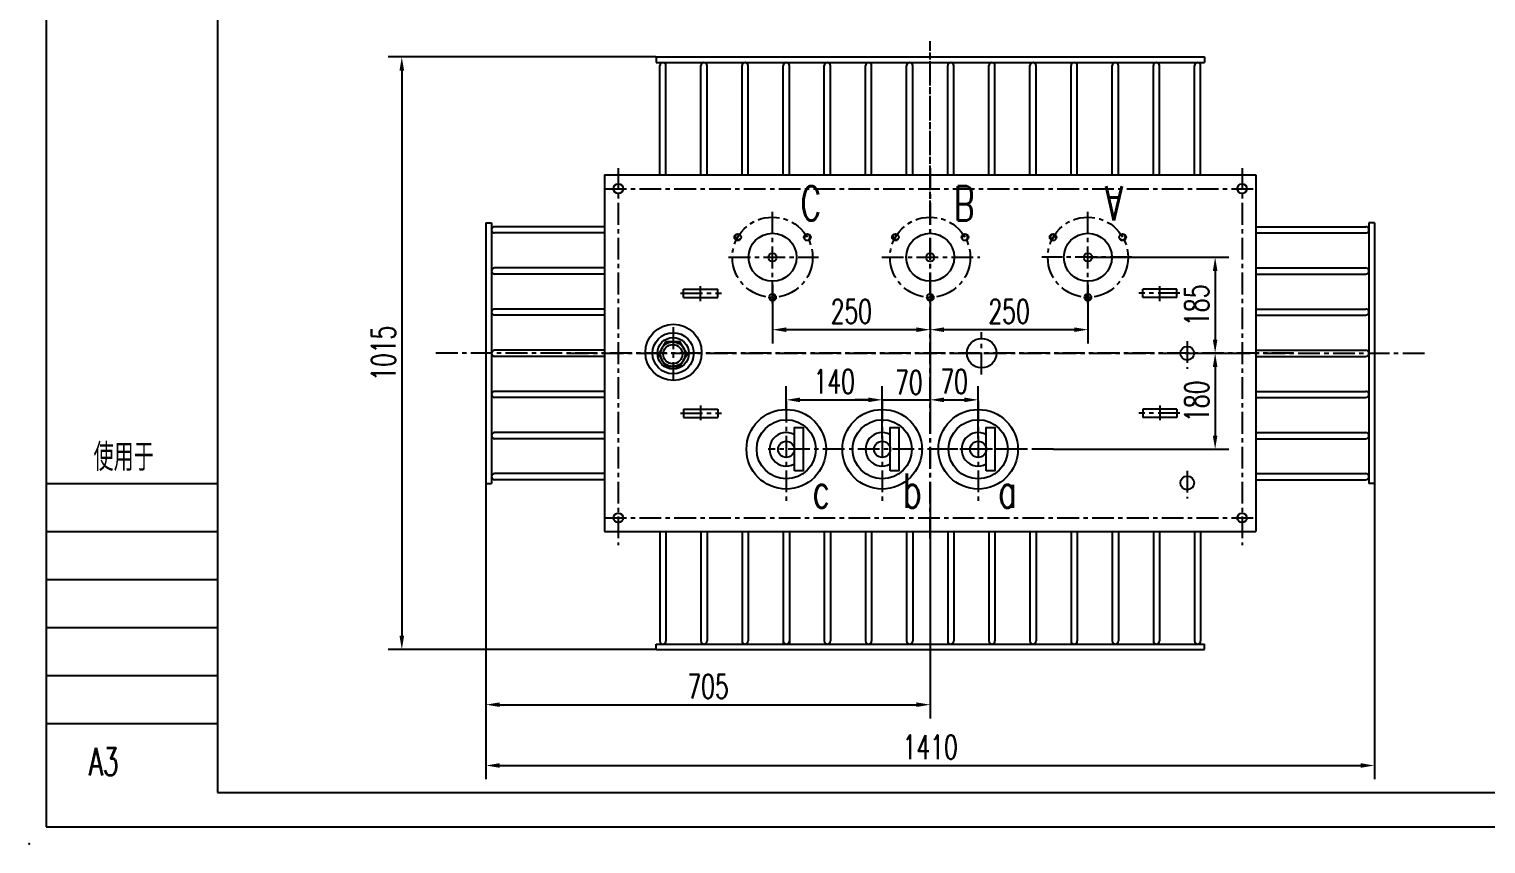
# Model space of a CAD drawing. Extents: x 53849 to 54274, y -7793 to -7491.
# Drawn here: x 53848.7 to 54061.2, y -7793.5 to -7674.7 of the extents above; entities that cross this region are included whole.
import ezdxf

# ---------------------------------------------------------------- set-up
doc = ezdxf.new("R2010")
doc.units = 0
doc.header["$LTSCALE"] = 0.1
doc.linetypes.add('CENTER', pattern=[50.8, 31.75, -6.35, 6.35, -6.35])
doc.layers.get('0').update_dxf_attribs({"linetype": 'CONTINUOUS'})
doc.layers.get('DEFPOINTS').update_dxf_attribs({"linetype": 'CONTINUOUS'})
for name, color, linetype in [('1', 1, 'CENTER'), ('2', 3, 'CONTINUOUS'), ('5', 7, 'CONTINUOUS')]:
    doc.layers.add(name, color=color, linetype=linetype)
doc.styles.get("Standard").update_dxf_attribs({"font": 'romans.shx', "width": 0.67, "bigfont": 'intecad.shx'})
doc.dimstyles.get("Standard").update_dxf_attribs({"dimtxt": 3.5, "dimasz": 2.5, "dimexe": 1, "dimexo": 0.2, "dimgap": 0.9, "dimtad": 1, "dimdec": 0, "dimzin": 0, "dimdsep": 46, "dimtxsty": 'Standard', "dimcen": 0, "dimadec": 0, "dimazin": 0, "dimtfac": 1, "dimtdec": 0, "dimtmove": 0, "dimatfit": 3, "dimfxl": 0, "dimtolj": 1, "dimtzin": 0, "dimarcsym": 0})

# ---------------------------------------------------------------- blocks, each defined once
blk = doc.blocks.new('*D908')
at = {"layer": '2', "lineweight": -2, "transparency": 16777216}
for p, q in [((53915.33, -7740.94), (53915.33, -7784.05)), ((54044.93, -7740.94), (54044.93, -7784.05)), ((53917.33, -7782.05), (54042.93, -7782.05))]:
    blk.add_line(p, q, dxfattribs=at)
at = {"layer": '2', "transparency": 16777216}
for points in [[(53917.33, -7781.71), (53917.33, -7782.38), (53915.33, -7782.05)], [(54042.93, -7781.71), (54042.93, -7782.38), (54044.93, -7782.05)]]:
    blk.add_solid(points, dxfattribs=at)
at = {"layer": 'DEFPOINTS', "color": 0, "transparency": 16777216}
for p in [(53915.33, -7740.94), (54044.93, -7740.94), (54044.93, -7782.05)]:
    blk.add_point(p, dxfattribs=at)
at = {"layer": '2', "transparency": 16777216, "insert": (53980.13, -7779.37), "char_height": 3.5, "attachment_point": 5}
blk.add_mtext('\\A1;1410', dxfattribs=at)
blk = doc.blocks.new('*D909')
at = {"layer": '2', "lineweight": -2, "transparency": 16777216}
for p, q in [((53915.33, -7740.94), (53915.33, -7775.18)), ((53980.13, -7743.44), (53980.13, -7775.18)), ((53917.33, -7773.18), (53978.13, -7773.18))]:
    blk.add_line(p, q, dxfattribs=at)
at = {"layer": '2', "transparency": 16777216}
for points in [[(53917.33, -7772.85), (53917.33, -7773.51), (53915.33, -7773.18)], [(53978.13, -7772.85), (53978.13, -7773.51), (53980.13, -7773.18)]]:
    blk.add_solid(points, dxfattribs=at)
at = {"layer": 'DEFPOINTS', "color": 0, "transparency": 16777216}
for p in [(53915.33, -7740.94), (53980.13, -7743.44), (53980.13, -7773.18)]:
    blk.add_point(p, dxfattribs=at)
at = {"layer": '2', "transparency": 16777216, "insert": (53947.73, -7770.51), "char_height": 3.5, "attachment_point": 5}
blk.add_mtext('\\A1;705', dxfattribs=at)
blk = doc.blocks.new('*D910')
at = {"layer": '2', "lineweight": -2, "transparency": 16777216}
for p, q in [((53959.13, -7730.04), (53959.13, -7726.73)), ((53973.13, -7734.36), (53973.13, -7726.73)), ((53961.13, -7728.73), (53971.13, -7728.73))]:
    blk.add_line(p, q, dxfattribs=at)
at = {"layer": '2', "transparency": 16777216}
for points in [[(53961.13, -7728.4), (53961.13, -7729.07), (53959.13, -7728.73)], [(53971.13, -7728.4), (53971.13, -7729.07), (53973.13, -7728.73)]]:
    blk.add_solid(points, dxfattribs=at)
at = {"layer": 'DEFPOINTS', "color": 0, "transparency": 16777216}
for p in [(53959.13, -7730.04), (53973.13, -7728.73), (53973.13, -7734.36)]:
    blk.add_point(p, dxfattribs=at)
at = {"layer": '2', "transparency": 16777216, "insert": (53966.13, -7726.06), "char_height": 3.5, "attachment_point": 5}
blk.add_mtext('\\A1;140', dxfattribs=at)
blk = doc.blocks.new('*D911')
at = {"layer": '2', "lineweight": -2, "transparency": 16777216}
for p, q in [((53980.13, -7720.36), (53980.13, -7730.73)), ((53973.13, -7734.36), (53973.13, -7726.73)), ((53971.13, -7728.73), (53969.13, -7728.73)), ((53973.13, -7728.73), (53980.13, -7728.73)), ((53982.13, -7728.73), (53984.13, -7728.73))]:
    blk.add_line(p, q, dxfattribs=at)
at = {"layer": '2', "transparency": 16777216}
for points in [[(53971.13, -7728.4), (53971.13, -7729.07), (53973.13, -7728.73)], [(53982.13, -7728.4), (53982.13, -7729.07), (53980.13, -7728.73)]]:
    blk.add_solid(points, dxfattribs=at)
at = {"layer": 'DEFPOINTS', "color": 0, "transparency": 16777216}
for p in [(53980.13, -7720.36), (53980.13, -7728.73), (53973.13, -7734.36)]:
    blk.add_point(p, dxfattribs=at)
at = {"layer": '2', "transparency": 16777216, "insert": (53977.03, -7726.2), "char_height": 3.5, "attachment_point": 5}
blk.add_mtext('\\A1;70', dxfattribs=at)
blk = doc.blocks.new('*D912')
at = {"layer": '2', "lineweight": -2, "transparency": 16777216}
for p, q in [((53980.13, -7720.36), (53980.13, -7730.73)), ((53987.13, -7734.36), (53987.13, -7726.73)), ((53982.13, -7728.73), (53985.13, -7728.73))]:
    blk.add_line(p, q, dxfattribs=at)
at = {"layer": '2', "transparency": 16777216}
for points in [[(53982.13, -7728.4), (53982.13, -7729.07), (53980.13, -7728.73)], [(53985.13, -7728.4), (53985.13, -7729.07), (53987.13, -7728.73)]]:
    blk.add_solid(points, dxfattribs=at)
at = {"layer": 'DEFPOINTS', "color": 0, "transparency": 16777216}
for p in [(53980.13, -7720.36), (53987.13, -7728.73), (53987.13, -7734.36)]:
    blk.add_point(p, dxfattribs=at)
at = {"layer": '2', "transparency": 16777216, "insert": (53983.63, -7726.06), "char_height": 3.5, "attachment_point": 5}
blk.add_mtext('\\A1;70', dxfattribs=at)
blk = doc.blocks.new('*D913')
at = {"layer": '2', "lineweight": -2, "transparency": 16777216}
for p, q in [((53957.13, -7711.96), (53957.13, -7720.5)), ((53980.13, -7711.96), (53980.13, -7720.5)), ((53959.13, -7718.5), (53978.13, -7718.5))]:
    blk.add_line(p, q, dxfattribs=at)
at = {"layer": '2', "transparency": 16777216}
for points in [[(53959.13, -7718.17), (53959.13, -7718.84), (53957.13, -7718.5)], [(53978.13, -7718.17), (53978.13, -7718.84), (53980.13, -7718.5)]]:
    blk.add_solid(points, dxfattribs=at)
at = {"layer": 'DEFPOINTS', "color": 0, "transparency": 16777216}
for p in [(53957.13, -7711.96), (53980.13, -7711.96), (53980.13, -7718.5)]:
    blk.add_point(p, dxfattribs=at)
at = {"layer": '2', "transparency": 16777216, "insert": (53968.63, -7715.83), "char_height": 3.5, "attachment_point": 5}
blk.add_mtext('\\A1;250', dxfattribs=at)
blk = doc.blocks.new('*D914')
at = {"layer": '2', "lineweight": -2, "transparency": 16777216}
for p, q in [((53980.13, -7711.96), (53980.13, -7720.5)), ((54003.14, -7711.96), (54003.14, -7720.5)), ((53982.13, -7718.5), (54001.14, -7718.5))]:
    blk.add_line(p, q, dxfattribs=at)
at = {"layer": '2', "transparency": 16777216}
for points in [[(53982.13, -7718.17), (53982.13, -7718.84), (53980.13, -7718.5)], [(54001.14, -7718.17), (54001.14, -7718.84), (54003.14, -7718.5)]]:
    blk.add_solid(points, dxfattribs=at)
at = {"layer": 'DEFPOINTS', "color": 0, "transparency": 16777216}
for p in [(53980.13, -7711.96), (54003.14, -7711.96), (54003.14, -7718.5)]:
    blk.add_point(p, dxfattribs=at)
at = {"layer": '2', "transparency": 16777216, "insert": (53991.64, -7715.83), "char_height": 3.5, "attachment_point": 5}
blk.add_mtext('\\A1;250', dxfattribs=at)
blk = doc.blocks.new('*D915')
at = {"layer": '2', "lineweight": -2, "transparency": 16777216}
for p, q in [((54003.13, -7707.94), (54023.7, -7707.94)), ((54021.7, -7709.94), (54021.7, -7719.94)), ((54017.63, -7721.94), (54023.7, -7721.94))]:
    blk.add_line(p, q, dxfattribs=at)
at = {"layer": '2', "transparency": 16777216}
for points in [[(54021.36, -7709.94), (54022.03, -7709.94), (54021.7, -7707.94)], [(54021.36, -7719.94), (54022.03, -7719.94), (54021.7, -7721.94)]]:
    blk.add_solid(points, dxfattribs=at)
at = {"layer": 'DEFPOINTS', "color": 0, "transparency": 16777216}
for p in [(54003.13, -7707.94), (54017.63, -7721.94), (54021.7, -7721.94)]:
    blk.add_point(p, dxfattribs=at)
at = {"layer": '2', "transparency": 16777216, "insert": (54019.02, -7714.94), "char_height": 3.5, "attachment_point": 5, "rotation": 90}
blk.add_mtext('\\A1;185', dxfattribs=at)
blk = doc.blocks.new('*D916')
at = {"layer": '2', "lineweight": -2, "transparency": 16777216}
for p, q in [((54017.63, -7721.94), (54023.7, -7721.94)), ((54021.7, -7723.94), (54021.7, -7733.94)), ((53998.13, -7735.94), (54023.7, -7735.94))]:
    blk.add_line(p, q, dxfattribs=at)
at = {"layer": '2', "transparency": 16777216}
for points in [[(54021.36, -7723.94), (54022.03, -7723.94), (54021.7, -7721.94)], [(54021.36, -7733.94), (54022.03, -7733.94), (54021.7, -7735.94)]]:
    blk.add_solid(points, dxfattribs=at)
at = {"layer": 'DEFPOINTS', "color": 0, "transparency": 16777216}
for p in [(54017.63, -7721.94), (53998.13, -7735.94), (54021.7, -7735.94)]:
    blk.add_point(p, dxfattribs=at)
at = {"layer": '2', "transparency": 16777216, "insert": (54019.02, -7728.94), "char_height": 3.5, "attachment_point": 5, "rotation": 90}
blk.add_mtext('\\A1;180', dxfattribs=at)
blk = doc.blocks.new('*D917')
at = {"layer": '2', "lineweight": -2, "transparency": 16777216}
for p, q in [((53940.13, -7678.74), (53901.05, -7678.74)), ((53903.05, -7680.74), (53903.05, -7763.14)), ((53940.13, -7765.14), (53901.05, -7765.14))]:
    blk.add_line(p, q, dxfattribs=at)
at = {"layer": '2', "transparency": 16777216}
for points in [[(53902.72, -7680.74), (53903.39, -7680.74), (53903.05, -7678.74)], [(53902.72, -7763.14), (53903.39, -7763.14), (53903.05, -7765.14)]]:
    blk.add_solid(points, dxfattribs=at)
at = {"layer": 'DEFPOINTS', "color": 0, "transparency": 16777216}
for p in [(53940.13, -7678.74), (53903.05, -7765.14), (53940.13, -7765.14)]:
    blk.add_point(p, dxfattribs=at)
at = {"layer": '2', "transparency": 16777216, "insert": (53900.38, -7721.94), "char_height": 3.5, "attachment_point": 5, "rotation": 90}
blk.add_mtext('\\A1;1015', dxfattribs=at)

msp = doc.modelspace()

# ---------------------------------------------------------------- linework, layer by layer
for p, q in [((53876.19, -7498.972), (53876.19, -7785.972)), ((53940.134, -7678.744), (54020.134, -7678.744)), ((53940.134, -7678.744), (53940.134, -7679.544)), ((53940.134, -7679.544), (54020.134, -7679.544)), ((54020.134, -7678.744), (54020.134, -7679.544)), ((53940.684, -7695.944), (53940.684, -7679.994)), ((53941.584, -7695.944), (53941.584, -7679.994)), ((53946.684, -7695.944), (53946.684, -7679.994)), ((53947.584, -7695.944), (53947.584, -7679.994)), ((53952.684, -7695.944), (53952.684, -7679.994)), ((53953.584, -7695.944), (53953.584, -7679.994)), ((53958.684, -7695.944), (53958.684, -7679.994)), ((53959.584, -7695.944), (53959.584, -7679.994)), ((53964.684, -7695.944), (53964.684, -7679.994)), ((53965.584, -7695.944), (53965.584, -7679.994)), ((53970.684, -7695.944), (53970.684, -7679.994)), ((53971.584, -7695.944), (53971.584, -7679.994)), ((53976.684, -7695.944), (53976.684, -7679.994)), ((53977.584, -7695.944), (53977.584, -7679.994)), ((53982.684, -7695.944), (53982.684, -7679.994)), ((53983.584, -7695.944), (53983.584, -7679.994)), ((53988.684, -7695.944), (53988.684, -7679.994)), ((53989.584, -7695.944), (53989.584, -7679.994)), ((53994.684, -7695.944), (53994.684, -7679.994)), ((53995.584, -7695.944), (53995.584, -7679.994)), ((54000.684, -7695.944), (54000.684, -7679.994)), ((54001.584, -7695.944), (54001.584, -7679.994)), ((54006.684, -7695.944), (54006.684, -7679.994)), ((54007.584, -7695.944), (54007.584, -7679.994)), ((54012.684, -7695.944), (54012.684, -7679.994)), ((54013.584, -7695.944), (54013.584, -7679.994)), ((54018.684, -7695.944), (54018.684, -7679.994)), ((54019.584, -7695.944), (54019.584, -7679.994)), ((53932.634, -7695.944), (54027.634, -7695.944)), ((53932.634, -7695.944), (53932.634, -7747.944)), ((54027.634, -7695.944), (54027.634, -7747.944)), ((53915.334, -7702.944), (53915.334, -7740.944)), ((53915.334, -7702.944), (53916.134, -7702.944)), ((53916.134, -7702.944), (53916.134, -7740.944)), ((54044.134, -7702.944), (54044.134, -7740.944)), ((54044.934, -7702.944), (54044.134, -7702.944)), ((54044.934, -7702.944), (54044.934, -7740.944)), ((53932.634, -7703.494), (53916.584, -7703.494)), ((53932.634, -7704.394), (53916.584, -7704.394)), ((54027.634, -7703.494), (54043.684, -7703.494)), ((54027.634, -7704.394), (54043.684, -7704.394)), ((53932.634, -7709.494), (53916.584, -7709.494)), ((54027.634, -7709.494), (54043.684, -7709.494)), ((53932.634, -7710.394), (53916.584, -7710.394)), ((54027.634, -7710.394), (54043.684, -7710.394)), ((53944.134, -7713.794), (53944.134, -7712.594)), ((53944.134, -7712.594), (53949.134, -7712.594)), ((53949.134, -7713.794), (53949.134, -7712.594)), ((54011.134, -7713.794), (54011.134, -7712.594)), ((54016.134, -7712.594), (54011.134, -7712.594)), ((54016.134, -7713.794), (54016.134, -7712.594)), ((53932.634, -7715.494), (53916.584, -7715.494)), ((53944.134, -7713.794), (53949.134, -7713.794)), ((54016.134, -7713.794), (54011.134, -7713.794)), ((54027.634, -7715.494), (54043.684, -7715.494)), ((53932.634, -7716.394), (53916.584, -7716.394)), ((54027.634, -7716.394), (54043.684, -7716.394)), ((53932.634, -7721.494), (53916.584, -7721.494)), ((54027.634, -7721.494), (54043.684, -7721.494)), ((53932.634, -7722.394), (53916.584, -7722.394)), ((54027.634, -7722.394), (54043.684, -7722.394)), ((53932.634, -7727.494), (53916.584, -7727.494)), ((53932.634, -7728.394), (53916.584, -7728.394)), ((54027.634, -7727.494), (54043.684, -7727.494)), ((54027.634, -7728.394), (54043.684, -7728.394)), ((53944.134, -7730.094), (53944.134, -7731.294)), ((53944.134, -7730.094), (53949.134, -7730.094)), ((53949.134, -7730.094), (53949.134, -7731.294)), ((54011.134, -7730.094), (54011.134, -7731.294)), ((54016.134, -7730.094), (54011.134, -7730.094)), ((54016.134, -7730.094), (54016.134, -7731.294)), ((53944.134, -7731.294), (53949.134, -7731.294)), ((54016.134, -7731.294), (54011.134, -7731.294)), ((53932.634, -7733.494), (53916.584, -7733.494)), ((53932.634, -7734.394), (53916.584, -7734.394)), ((54027.634, -7733.494), (54043.684, -7733.494)), ((54027.634, -7734.394), (54043.684, -7734.394)), ((53915.334, -7740.944), (53916.134, -7740.944)), ((53932.634, -7739.494), (53916.584, -7739.494)), ((53932.634, -7740.394), (53916.584, -7740.394)), ((54027.634, -7739.494), (54043.684, -7739.494)), ((54027.634, -7740.394), (54043.684, -7740.394)), ((54044.934, -7740.944), (54044.134, -7740.944)), ((53932.634, -7747.944), (54027.634, -7747.944)), ((53940.684, -7747.944), (53940.684, -7763.894)), ((53941.584, -7747.944), (53941.584, -7763.894)), ((53946.684, -7747.944), (53946.684, -7763.894)), ((53947.584, -7747.944), (53947.584, -7763.894)), ((53952.684, -7747.944), (53952.684, -7763.894)), ((53953.584, -7747.944), (53953.584, -7763.894)), ((53958.684, -7747.944), (53958.684, -7764.344)), ((53959.584, -7747.944), (53959.584, -7764.344)), ((53964.684, -7747.944), (53964.684, -7763.894)), ((53965.584, -7747.944), (53965.584, -7763.894)), ((53970.684, -7747.944), (53970.684, -7763.894)), ((53971.584, -7747.944), (53971.584, -7763.894)), ((53976.684, -7747.944), (53976.684, -7763.894)), ((53977.584, -7747.944), (53977.584, -7763.894)), ((53982.684, -7747.944), (53982.684, -7763.894)), ((53983.584, -7747.944), (53983.584, -7763.894)), ((53988.684, -7747.944), (53988.684, -7763.894)), ((53989.584, -7747.944), (53989.584, -7763.894)), ((53994.684, -7747.944), (53994.684, -7763.894)), ((53995.584, -7747.944), (53995.584, -7763.894)), ((54000.684, -7747.944), (54000.684, -7763.894)), ((54001.584, -7747.944), (54001.584, -7763.894)), ((54006.684, -7747.944), (54006.684, -7763.894)), ((54007.584, -7747.944), (54007.584, -7763.894)), ((54012.684, -7747.944), (54012.684, -7763.894)), ((54013.584, -7747.944), (54013.584, -7763.894)), ((54018.684, -7747.944), (54018.684, -7763.894)), ((54019.584, -7747.944), (54019.584, -7763.894)), ((53940.134, -7764.344), (54020.134, -7764.344)), ((53940.134, -7765.144), (53940.134, -7764.344)), ((54020.134, -7765.144), (54020.134, -7764.344)), ((53940.134, -7765.144), (54020.134, -7765.144)), ((53876.19, -7785.972), (54266.19, -7785.972))]:
    msp.add_line(p, q)
for points in [[(53941.541, -7720.272), (53940.502, -7722.072), (53941.541, -7723.872), (53943.62, -7723.872), (53944.659, -7722.072), (53943.62, -7720.272)], [(53960.315, -7739.101), (53960.315, -7732.787), (53961.578, -7732.787), (53961.578, -7739.101)], [(53974.315, -7739.101), (53974.315, -7732.787), (53975.578, -7732.787), (53975.578, -7739.101)], [(53988.315, -7739.101), (53988.315, -7732.787), (53989.578, -7732.787), (53989.578, -7739.101)]]:
    msp.add_lwpolyline(points, close=True)
for centre, radius in [((53934.634, -7697.944), 0.7), ((54025.634, -7697.944), 0.7), ((53952.068, -7705.019), 0.5), ((53957.134, -7707.944), 3.5), ((53962.2, -7705.019), 0.5), ((53975.068, -7705.019), 0.5), ((53980.134, -7707.944), 3.5), ((53985.2, -7705.019), 0.5), ((53998.068, -7705.019), 0.5), ((54003.134, -7707.944), 3.5), ((54008.2, -7705.019), 0.5), ((53957.134, -7707.944), 0.6), ((53980.134, -7707.944), 0.6), ((54003.134, -7707.944), 0.6), ((53957.134, -7713.794), 0.5), ((53980.134, -7713.794), 0.5), ((54003.134, -7713.794), 0.5), ((53942.687, -7721.817), 4.1), ((53942.634, -7721.944), 3), ((53942.634, -7721.944), 3), ((53942.634, -7721.944), 2.3), ((53987.634, -7721.925), 2.15), ((53942.58, -7722.072), 1.8), ((53942.58, -7722.072), 1.4), ((54017.634, -7721.944), 1), ((53959.134, -7735.944), 5.802), ((53973.134, -7735.944), 5.802), ((53987.134, -7735.944), 5.802), ((53959.134, -7735.944), 4.315), ((53973.134, -7735.944), 4.315), ((53987.134, -7735.944), 4.315), ((53959.134, -7735.944), 1.182), ((53973.134, -7735.944), 1.182), ((53987.134, -7735.944), 1.182), ((54017.634, -7740.855), 1), ((53934.634, -7745.944), 0.7), ((54025.634, -7745.944), 0.7)]:
    msp.add_circle(centre, radius)
for centre, radius, start, end in [((53941.134, -7679.994), 0.45, 0, 180), ((53947.134, -7679.994), 0.45, 0, 180), ((53953.134, -7679.994), 0.45, 0, 180), ((53959.134, -7679.994), 0.45, 0, 180), ((53965.134, -7679.994), 0.45, 0, 180), ((53971.134, -7679.994), 0.45, 0, 180), ((53977.134, -7679.994), 0.45, 0, 180), ((53983.134, -7679.994), 0.45, 0, 180), ((53989.134, -7679.994), 0.45, 0, 180), ((53995.134, -7679.994), 0.45, 0, 180), ((54001.134, -7679.994), 0.45, 0, 180), ((54007.134, -7679.994), 0.45, 0, 180), ((54013.134, -7679.994), 0.45, 0, 180), ((54019.134, -7679.994), 0.45, 0, 180), ((53916.584, -7703.944), 0.45, 90, 270), ((54043.684, -7703.944), 0.45, 270, 90), ((53916.584, -7709.944), 0.45, 90, 270), ((54043.684, -7709.944), 0.45, 270, 90), ((53916.584, -7715.944), 0.45, 90, 270), ((54043.684, -7715.944), 0.45, 270, 90), ((53916.584, -7721.944), 0.45, 90, 270), ((54043.684, -7721.944), 0.45, 270, 90), ((53916.584, -7727.944), 0.45, 90, 270), ((54043.684, -7727.944), 0.45, 270, 90), ((53916.584, -7733.944), 0.45, 90, 270), ((53959.134, -7735.944), 2.444, 61.09316, 298.90684), ((53973.134, -7735.944), 2.444, 61.09316, 298.90684), ((53987.134, -7735.944), 2.444, 61.09316, 298.90684), ((54043.684, -7733.944), 0.45, 270, 90), ((53916.584, -7739.944), 0.45, 90, 270), ((54043.684, -7739.944), 0.45, 270, 90), ((53941.134, -7763.894), 0.45, 180, 0), ((53947.134, -7763.894), 0.45, 180, 0), ((53953.134, -7763.894), 0.45, 180, 0), ((53959.134, -7763.894), 0.45, 180, 0), ((53965.134, -7763.894), 0.45, 180, 0), ((53971.134, -7763.894), 0.45, 180, 0), ((53977.134, -7763.894), 0.45, 180, 0), ((53983.134, -7763.894), 0.45, 180, 0), ((53989.134, -7763.894), 0.45, 180, 0), ((53995.134, -7763.894), 0.45, 180, 0), ((54001.134, -7763.894), 0.45, 180, 0), ((54007.134, -7763.894), 0.45, 180, 0), ((54013.134, -7763.894), 0.45, 180, 0), ((54019.134, -7763.894), 0.45, 180, 0)]:
    msp.add_arc(centre, radius, start, end)
msp.add_point((53848.69, -7793.472))
at = {"layer": '1'}
for p, q in [((53980.134, -7748.944), (53980.134, -7676.416)), ((53983.134, -7681.423), (53983.134, -7681.423)), ((53934.634, -7694.944), (53934.634, -7749.944)), ((53980.134, -7694.944), (53980.134, -7765.144)), ((54025.634, -7694.944), (54025.634, -7749.944)), ((53932.634, -7697.944), (54027.634, -7697.944)), ((53957.134, -7714.648), (53957.134, -7701.079)), ((54003.134, -7714.648), (54003.134, -7701.079)), ((53950.72, -7707.944), (53963.839, -7707.944)), ((53973.062, -7707.944), (53987.382, -7707.944)), ((54009.547, -7707.944), (53996.428, -7707.944)), ((53943.728, -7713.194), (53949.701, -7713.194)), ((53946.634, -7714.322), (53946.634, -7712.169)), ((54016.54, -7713.194), (54010.566, -7713.194)), ((54013.634, -7714.322), (54013.634, -7712.169)), ((53942.634, -7718.15), (53942.634, -7725.87)), ((53987.634, -7725.016), (53987.634, -7718.873)), ((54033.134, -7721.944), (53907.767, -7721.944)), ((53927.134, -7721.944), (54052.501, -7721.944)), ((53984.169, -7721.925), (53991.224, -7721.925)), ((54017.634, -7720.177), (54017.634, -7724.213)), ((54021.698, -7721.944), (54025.226, -7721.944)), ((53943.728, -7730.694), (53949.701, -7730.694)), ((53946.634, -7729.567), (53946.634, -7731.72)), ((53959.134, -7728.878), (53959.134, -7743.444)), ((53973.134, -7728.878), (53973.134, -7743.444)), ((53987.134, -7728.878), (53987.134, -7743.444)), ((54016.54, -7730.694), (54010.566, -7730.694)), ((54013.634, -7729.567), (54013.634, -7731.72)), ((53998.134, -7735.944), (53956.497, -7735.944)), ((53993.962, -7735.944), (53980.134, -7735.944)), ((54017.634, -7739.088), (54017.634, -7743.124)), ((53932.634, -7745.944), (54027.634, -7745.944)), ((53983.134, -7762.466), (53983.134, -7762.466))]:
    msp.add_line(p, q, dxfattribs=at)
for centre in [(53957.125, -7707.944), (53980.125, -7707.944), (54003.142, -7707.944)]:
    msp.add_circle(centre, 5.85, dxfattribs=at)
at = {"layer": '2'}
for p, q in [((53851.19, -7493.972), (53851.19, -7790.972)), ((53876.19, -7740.972), (53851.19, -7740.972)), ((53876.19, -7747.972), (53851.19, -7747.972)), ((53876.19, -7754.972), (53851.19, -7754.972)), ((53876.19, -7761.972), (53851.19, -7761.972)), ((53876.19, -7768.972), (53851.19, -7768.972)), ((53876.19, -7775.972), (53851.19, -7775.972)), ((53851.19, -7790.972), (54271.19, -7790.972))]:
    msp.add_line(p, q, dxfattribs=at)
for centre, start, end in [((53952.068, -7705.019), 58.12506, 330.00004), ((53962.2, -7705.019), 298.12506, 210.00004), ((53975.068, -7705.019), 58.12506, 330.00004), ((53985.2, -7705.019), 298.12506, 210.00004), ((53998.068, -7705.019), 329.99996, 241.87494), ((54008.2, -7705.019), 209.99996, 121.87494), ((53957.134, -7713.794), 178.12506, 90.00004), ((53980.134, -7713.794), 178.12506, 90.00004), ((54003.134, -7713.794), 89.99996, 1.87494)]:
    msp.add_arc(centre, 0.4, start, end, dxfattribs=at)
at = {"layer": '5', "color": 1, "linetype": 'CENTER'}
for p, q in [((53980.134, -7702.834), (53980.134, -7678.02)), ((53980.134, -7741.055), (53980.134, -7765.144))]:
    msp.add_line(p, q, dxfattribs=at)

# ---------------------------------------------------------------- texts
at = {"text_generation_flag": 2, "width": 0.67}
for s, p in [('C', (53961.215, -7697.583)), ('B', (53983.596, -7697.583)), ('A', (54005.648, -7697.583))]:
    msp.add_text(s, height=5, rotation=180, dxfattribs=at).set_placement(p)
at = {"width": 0.67}
for s, p in [('c', (53962.951, -7744.476)), ('b', (53976.154, -7744.476)), ('a', (53990.038, -7744.476))]:
    msp.add_text(s, height=5, dxfattribs=at).set_placement(p)
at = {"layer": '2', "width": 0.666667}
for s, p in [('使用于', (53858.086, -7739.093)), ('A3', (53857.401, -7783.482))]:
    msp.add_text(s, height=4, dxfattribs=at).set_placement(p)

# ---------------------------------------------------------------- dimensions: what is measured, and where the dimension line sits
at = {"layer": '2'}
for base, p1, p2, text, override, picture, middle in [((53903.054, -7765.144), (53940.134, -7678.744), (53940.134, -7765.144), '1015', {"dimtxt": 3.5, "dimasz": 2, "dimexe": 2, "dimexo": 0, "dimgap": 0.925, "dimtad": 1, "dimtih": 0, "dimdec": 0, "dimlfac": 10, "dimzin": 8, "dimcen": 0, "dimclrd": 256, "dimclre": 256, "dimclrt": 256, "dimtdec": 0, "dimtofl": 1}, '*D917', (53900.379, -7721.944)), ((54021.698, -7721.944), (54003.134, -7707.944), (54017.634, -7721.944), '185', {"dimtxt": 3.5, "dimasz": 2, "dimexe": 2, "dimexo": 0, "dimgap": 0.925, "dimtad": 1, "dimtih": 0, "dimdec": 0, "dimlfac": 10, "dimzin": 8, "dimcen": 0, "dimclrd": 256, "dimclre": 256, "dimclrt": 256, "dimtdec": 0, "dimtofl": 1}, '*D915', (54019.023, -7714.944)), ((54021.698, -7735.944), (54017.634, -7721.944), (53998.134, -7735.944), '180', {"dimtxt": 3.5, "dimasz": 2, "dimexe": 2, "dimexo": 0, "dimgap": 0.925, "dimtad": 1, "dimtih": 0, "dimdec": 0, "dimlfac": 10, "dimzin": 8, "dimcen": 0, "dimclrd": 256, "dimclre": 256, "dimclrt": 256, "dimtdec": 0, "dimtofl": 1, "dimtmove": 1}, '*D916', (54019.023, -7728.944))]:
    dim = msp.add_linear_dim(base=base, p1=p1, p2=p2, angle=90, text=text, dimstyle='Standard', override=override, dxfattribs=at)
    dim.commit()
    dim.dimension.update_dxf_attribs({"geometry": picture, "text_midpoint": middle})
for base, p1, p2, text, override, picture, middle in [((53980.134, -7718.504), (53957.125, -7711.962), (53980.134, -7711.962), '250', {"dimtxt": 3.5, "dimasz": 2, "dimexe": 2, "dimexo": 0, "dimgap": 0.925, "dimtad": 1, "dimtih": 0, "dimdec": 0, "dimlfac": 10, "dimzin": 8, "dimcen": 0, "dimclrd": 256, "dimclre": 256, "dimclrt": 256, "dimtdec": 0, "dimtofl": 1}, '*D913', (53968.63, -7715.829)), ((54003.142, -7718.504), (53980.134, -7711.962), (54003.142, -7711.962), '250', {"dimtxt": 3.5, "dimasz": 2, "dimexe": 2, "dimexo": 0, "dimgap": 0.925, "dimtad": 1, "dimtih": 0, "dimdec": 0, "dimlfac": 10, "dimzin": 8, "dimcen": 0, "dimclrd": 256, "dimclre": 256, "dimclrt": 256, "dimtdec": 0, "dimtofl": 1, "dimtmove": 1}, '*D914', (53991.638, -7715.829)), ((53987.134, -7728.735), (53980.134, -7720.357), (53987.134, -7734.357), '70', {"dimtxt": 3.5, "dimasz": 2, "dimexe": 2, "dimexo": 0, "dimgap": 0.925, "dimtad": 1, "dimtih": 0, "dimdec": 0, "dimlfac": 10, "dimzin": 8, "dimcen": 0, "dimclrd": 256, "dimclre": 256, "dimclrt": 256, "dimtdec": 0, "dimtofl": 1, "dimtmove": 1}, '*D912', (53983.634, -7726.06)), ((53973.134, -7728.735), (53959.134, -7730.042), (53973.134, -7734.357), '140', {"dimtxt": 3.5, "dimasz": 2, "dimexe": 2, "dimexo": 0, "dimgap": 0.925, "dimtad": 1, "dimtih": 0, "dimdec": 0, "dimlfac": 10, "dimzin": 8, "dimcen": 0, "dimclrd": 256, "dimclre": 256, "dimclrt": 256, "dimtdec": 0, "dimtofl": 1}, '*D910', (53966.134, -7726.06)), ((54044.934, -7782.047), (53915.334, -7740.944), (54044.934, -7740.944), '1410', {"dimtxt": 3.5, "dimasz": 2, "dimexe": 2, "dimexo": 0, "dimgap": 0.925, "dimtad": 1, "dimtih": 0, "dimdec": 0, "dimlfac": 10, "dimzin": 8, "dimcen": 0, "dimclrd": 256, "dimclre": 256, "dimclrt": 256, "dimtdec": 0, "dimtofl": 1}, '*D908', (53980.134, -7779.372)), ((53980.134, -7773.181), (53915.334, -7740.944), (53980.134, -7743.444), '705', {"dimtxt": 3.5, "dimasz": 2, "dimexe": 2, "dimexo": 0, "dimgap": 0.925, "dimtad": 1, "dimtih": 0, "dimdec": 0, "dimlfac": 10, "dimzin": 8, "dimcen": 0, "dimclrd": 256, "dimclre": 256, "dimclrt": 256, "dimtdec": 0, "dimtofl": 1}, '*D909', (53947.734, -7770.506))]:
    dim = msp.add_linear_dim(base=base, p1=p1, p2=p2, text=text, dimstyle='Standard', override=override, dxfattribs=at)
    dim.commit()
    dim.dimension.update_dxf_attribs({"geometry": picture, "text_midpoint": middle})
dim = msp.add_linear_dim(base=(53980.134, -7728.735), p1=(53973.134, -7734.357), p2=(53980.134, -7720.357), text='70', dimstyle='Standard', override={"dimasz": 2, "dimexe": 2, "dimexo": 0, "dimgap": 0.925, "dimlfac": 10, "dimzin": 8, "dimclrd": 256, "dimclre": 256, "dimclrt": 256, "dimtmove": 2}, dxfattribs=at)
dim.commit()
dim.dimension.update_dxf_attribs({"geometry": '*D911', "text_midpoint": (53977.028, -7726.197), "dimtype": 160})

doc.saveas('drawing.dxf')
